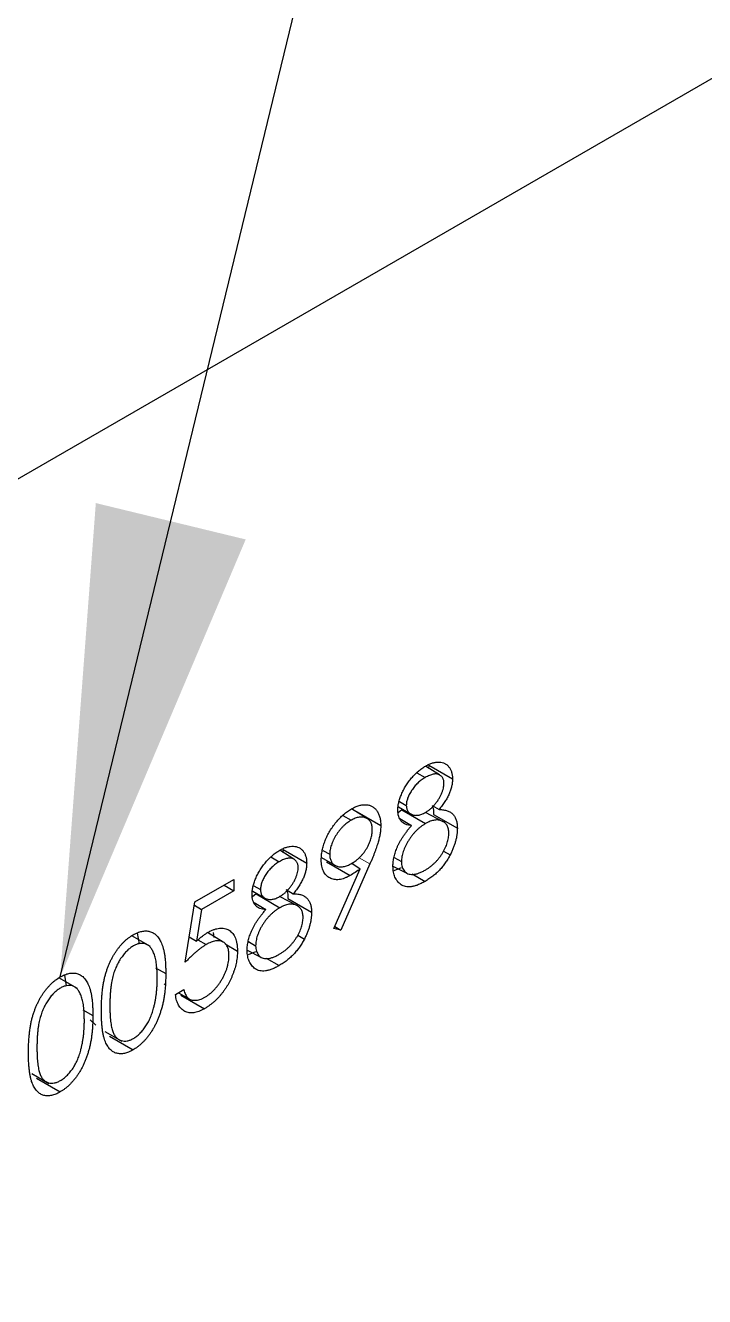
# Model space of a CAD drawing. Header units: millimetres. Extents: x -5 to 1672, y 0 to 1180.
# Drawn here: x 96.45 to 106.59, y 980.6 to 999.57 of the extents above; entities that cross this region are included whole.
import ezdxf

# ---------------------------------------------------------------- set-up
doc = ezdxf.new("R2010")
doc.units = ezdxf.units.MM
doc.header["$LTSCALE"] = 2
doc.dimstyles.new('SLDDIMSTYLE11', dxfattribs={"dimtxt": 0.18, "dimasz": 7, "dimexe": 0, "dimexo": 0.0625, "dimgap": 0, "dimtad": 0, "dimtih": 1, "dimtoh": 1, "dimdec": 0, "dimrnd": 1e-09, "dimzin": 0, "dimdsep": 46, "dimtxsty": 'Standard', "dimsah": 1, "dimcen": 0.09, "dimadec": 0, "dimazin": 0, "dimtfac": 7, "dimtdec": 0, "dimtofl": 0, "dimtmove": 0, "dimatfit": 3, "dimfxl": 1, "dimfrac": 2, "dimtolj": 1, "dimtzin": 0, "dimarcsym": 0})

msp = doc.modelspace()

# ---------------------------------------------------------------- linework, layer by layer
at = {"color": 7, "linetype": 'Continuous', "lineweight": 25}
for p, q in [((190.9436185, 1047.4144544), (67.1999672, 975.978765)), ((102.2888539, 988.4161334), (102.4147861, 988.3434343)), ((102.6308769, 988.3818345), (102.4218685, 988.5150184)), ((102.4697456, 988.5272153), (102.4632621, 988.4785964)), ((102.4697456, 988.5272153), (102.8232989, 988.3231133)), ((101.5496277, 987.7316197), (101.3153144, 987.8762183)), ((102.0694483, 987.8613599), (102.0126537, 987.8173756)), ((102.0178817, 987.9055608), (102.1988797, 987.8010728)), ((102.0349194, 987.9850505), (102.1343231, 987.927666)), ((102.0694483, 987.8613599), (102.4230017, 987.6572579)), ((102.517851, 987.9260063), (102.6224421, 987.8656272)), ((101.1847447, 987.7765761), (101.3087986, 987.7049613)), ((101.4000199, 987.8314894), (101.7535733, 987.6273874)), ((102.0370251, 987.7319223), (102.2139293, 987.6297977)), ((102.6848027, 987.6848696), (102.4198855, 987.8229544)), ((102.5422693, 987.793434), (102.8958227, 987.589332)), ((100.1131407, 987.1601209), (100.239073, 987.0874218)), ((100.4551637, 987.125822), (100.2461554, 987.2590059)), ((100.2940324, 987.2712028), (100.2875489, 987.2225839)), ((100.2940324, 987.2712028), (100.6475858, 987.0671008)), ((100.870628, 987.1479057), (101.0692698, 987.0332322)), ((100.889401, 987.2568689), (100.9920737, 987.1975972)), ((100.9447633, 987.0864714), (100.9447633, 987.0864714)), ((100.9447633, 987.0864714), (101.2983167, 986.8823693)), ((101.953577, 987.1520162), (102.0617993, 987.0895407)), ((102.6891261, 987.2467542), (102.7887368, 987.1892501)), ((101.0538322, 986.0898962), (101.447047, 986.9806609)), ((101.5906781, 987.0537631), (101.1552522, 986.0669869)), ((101.3218302, 987.063439), (101.447047, 986.9806609)), ((101.9348827, 987.0211804), (102.1409078, 986.9174914)), ((102.0598163, 986.9973847), (101.9474155, 986.952895)), ((102.2208526, 986.9044204), (102.4133697, 986.7932827)), ((98.979539, 986.48593), (99.5597292, 986.8208666)), ((99.4146581, 986.7371189), (99.5597292, 986.6533711)), ((99.5597292, 986.8208666), (99.5597292, 986.6533711)), ((99.8592063, 986.729038), (99.9586099, 986.6716535)), ((99.5597292, 986.6533711), (99.0786926, 986.3756746)), ((99.8937352, 986.6053474), (99.8369405, 986.5613632)), ((99.8421685, 986.6495483), (100.0231666, 986.5450604)), ((99.8937352, 986.6053474), (100.2472885, 986.4012454)), ((100.5090895, 986.4288571), (100.2441723, 986.566942)), ((100.3421378, 986.6699938), (100.4467289, 986.6096147)), ((100.3665562, 986.5374216), (100.7201095, 986.3333195)), ((98.8344915, 985.585655), (98.979539, 986.48593)), ((98.9717243, 986.4374261), (99.0786926, 986.3756746)), ((99.0786926, 986.3756746), (99.002486, 985.9021469)), ((99.8613119, 986.4759099), (100.0382161, 986.3737853)), ((98.315679, 985.8216609), (98.0385932, 985.9816191)), ((98.1187415, 986.020569), (98.147353, 985.8622625)), ((98.8954393, 985.9639437), (99.002486, 985.9021469)), ((99.4026767, 985.8879366), (99.169064, 986.0300429)), ((99.2510794, 986.0303577), (99.2605686, 985.9568523)), ((100.5134129, 985.9907417), (100.6130237, 985.9332377)), ((101.1552522, 986.0669869), (101.0538322, 986.0898962)), ((101.0663696, 986.1182977), (101.1552522, 986.0669869)), ((99.0236254, 985.9200133), (99.146117, 985.8493004)), ((99.4296664, 985.8592342), (99.614122, 985.7527502)), ((99.7591696, 985.7651679), (99.9651946, 985.6614789)), ((99.7778638, 985.8960037), (99.8860862, 985.8335282)), ((99.8841031, 985.7413722), (99.7717024, 985.6968826)), ((100.0451394, 985.648408), (100.2376565, 985.5372702)), ((97.0308849, 985.3925627), (97.0594965, 985.2342563)), ((98.3925357, 985.5051997), (98.5443964, 985.4175324)), ((97.2278224, 985.1936547), (96.9507366, 985.3536129)), ((98.5216071, 985.2650693), (98.546164, 985.251058)), ((98.6894439, 985.1041189), (98.8163605, 985.1773863)), ((98.7352852, 985.1305825), (98.8948397, 985.0384736)), ((98.7673503, 985.0966846), (99.1209037, 984.8925826)), ((97.3046791, 984.8771935), (97.4565398, 984.7895261)), ((97.4142302, 984.7280052), (97.499024, 984.6470542)), ((97.6337883, 984.55328), (97.888882, 984.4060175)), ((97.702724, 984.4820889), (98.0562774, 984.2779869)), ((96.5459317, 983.9252738), (96.8010254, 983.7780113)), ((96.6148674, 983.8540827), (96.9684208, 983.6499806))]:
    msp.add_line(p, q, dxfattribs=at)
at = {"color": 8, "linetype": 'Continuous', "lineweight": 18}
msp.add_line((101.4293745, 987.1468817), (101.5906781, 987.0537631), dxfattribs=at)
at = {"color": 7, "linetype": 'Continuous', "lineweight": 25}
for points, knots in [([(102.0074065, 987.8566885), (102.0080673, 987.8744729), (102.0093957, 987.9102225), (102.0201369, 987.9684981), (102.0376409, 988.0297494), (102.0614486, 988.0934636), (102.0911015, 988.1576847), (102.1266777, 988.2204683), (102.1673275, 988.2809413), (102.2128482, 988.3382839), (102.261835, 988.3918452), (102.3135208, 988.4391234), (102.3670049, 988.4814009), (102.4034099, 988.5037079), (102.4218685, 988.5150184)], [0, 0, 0, 0, 0.0740584263, 0.1488703523, 0.2266676684, 0.3077347595, 0.3911572038, 0.4739293555, 0.5579277515, 0.6449892901, 0.7333640555, 0.8210920422, 0.909287215, 1, 1, 1, 1]), ([(102.4218685, 988.5150184), (102.4398508, 988.5247245), (102.4753098, 988.5438638), (102.5274315, 988.5628541), (102.5773026, 988.5731066), (102.6247513, 988.57535), (102.6689281, 988.5698769), (102.7079613, 988.5548956), (102.7424409, 988.5327407), (102.7709613, 988.5021166), (102.7944626, 988.4659054), (102.8108275, 988.4232701), (102.8213136, 988.3760623), (102.8226363, 988.340787), (102.8232989, 988.3231133)], [0, 0, 0, 0, 0.0894097111, 0.1763057645, 0.2626259022, 0.3494457265, 0.4354982637, 0.5189281301, 0.6013546566, 0.6842564217, 0.7658067398, 0.8448768657, 0.9222797948, 1, 1, 1, 1]), ([(102.4147861, 988.3434343), (102.4048661, 988.3374036), (102.3854582, 988.325605), (102.3570007, 988.3060699), (102.3299398, 988.2844041), (102.3039927, 988.2613817), (102.2795152, 988.236385), (102.2561748, 988.2101285), (102.2343687, 988.1819997), (102.2138338, 988.1527126), (102.1953477, 988.1228671), (102.178941, 988.0934191), (102.1653128, 988.0643797), (102.15374, 988.0358584), (102.145343, 988.0078535), (102.1390541, 987.9804588), (102.1348028, 987.9533332), (102.1344843, 987.9362882), (102.1343231, 987.927666)], [0, 0, 0, 0, 0.07524330859, 0.14720881172, 0.21644708985, 0.28402504162, 0.3506554492, 0.41503131784, 0.47962983096, 0.54465163414, 0.6080442397, 0.66782756503, 0.72511424665, 0.78099170791, 0.83552700406, 0.88943815454, 0.94407208918, 1, 1, 1, 1]), ([(102.6963823, 988.2554072), (102.6961674, 988.2630417), (102.6957408, 988.2781951), (102.6922255, 988.2989068), (102.6864168, 988.3177772), (102.6785525, 988.3351272), (102.6682046, 988.3504025), (102.6559356, 988.364262), (102.641032, 988.3758226), (102.6243053, 988.3860227), (102.6053365, 988.3934486), (102.5841621, 988.3973853), (102.5608907, 988.3976746), (102.5355218, 988.3941758), (102.5081487, 988.3867455), (102.4788976, 988.3761285), (102.4475245, 988.3615508), (102.4259356, 988.3496041), (102.4147861, 988.3434343)], [0, 0, 0, 0, 0.0509024377, 0.1010340428, 0.151083817, 0.2030619876, 0.2562484344, 0.3108467145, 0.3687691, 0.4300150404, 0.4925196473, 0.5560487215, 0.6219956829, 0.6901923691, 0.761384855, 0.83635622, 0.9154870053, 1, 1, 1, 1]), ([(102.4198855, 987.8229544), (102.4319063, 987.8303012), (102.4558293, 987.8449222), (102.4910955, 987.872817), (102.5253852, 987.9044662), (102.5583319, 987.9397048), (102.5890828, 987.9778134), (102.6164943, 988.0180094), (102.6403326, 988.059595), (102.6603501, 988.1019941), (102.67587, 988.1437792), (102.6879521, 988.1836958), (102.6950075, 988.221178), (102.6959278, 988.2440904), (102.6963823, 988.2554072)], [0, 0, 0, 0, 0.0896899362, 0.1784940105, 0.2668377533, 0.3565581761, 0.4453342497, 0.530805835, 0.6140762174, 0.6977070858, 0.7791419498, 0.8553535906, 0.9285568201, 1, 1, 1, 1]), ([(102.8232989, 988.3231133), (102.8227193, 988.3050589), (102.8215809, 988.2696012), (102.8120047, 988.2133418), (102.7958773, 988.156522), (102.7738583, 988.0989836), (102.7451597, 988.0410845), (102.7101644, 987.9825205), (102.6691517, 987.9231373), (102.6383376, 987.8851982), (102.6224421, 987.8656272)], [0, 0, 0, 0, 0.1219040409, 0.2394126076, 0.3554101043, 0.4720907288, 0.5928589822, 0.7187034677, 0.854892383, 1, 1, 1, 1]), ([(100.8651571, 987.1161513), (100.8658579, 987.1394044), (100.8672335, 987.1850455), (100.8783041, 987.2569621), (100.8965113, 987.3294304), (100.9218978, 987.4023122), (100.953873, 987.4744289), (100.9923027, 987.5449571), (101.036953, 987.6130743), (101.0868069, 987.6782506), (101.1406897, 987.7386283), (101.1971243, 987.7927823), (101.2556785, 987.8392757), (101.2953442, 987.8638474), (101.3153144, 987.8762183)], [0, 0, 0, 0, 0.085249051, 0.1673265936, 0.2481753246, 0.3288290783, 0.409908097, 0.4905844511, 0.5729934872, 0.6582648925, 0.7442215773, 0.829060407, 0.9139382978, 1, 1, 1, 1]), ([(101.3153144, 987.8762183), (101.3349067, 987.8866747), (101.3736192, 987.9073357), (101.4305469, 987.9278421), (101.4850714, 987.9384911), (101.5368902, 987.9396238), (101.5848681, 987.9312433), (101.6280121, 987.9131603), (101.6653374, 987.8847796), (101.696783, 987.8472733), (101.7220247, 987.802043), (101.7402367, 987.7501337), (101.7514476, 987.6920108), (101.7528603, 987.6490624), (101.7535733, 987.6273874)], [0, 0, 0, 0, 0.08553210768, 0.16900338289, 0.25194324889, 0.3356820104, 0.41940858582, 0.50126489848, 0.5837029416, 0.66800035904, 0.75191865986, 0.83459771126, 0.91652566878, 1, 1, 1, 1]), ([(102.2139293, 987.6297977), (102.1975279, 987.6306574), (102.1657702, 987.6323219), (102.1237198, 987.6447896), (102.0876005, 987.6637332), (102.0584052, 987.6905663), (102.0354254, 987.723515), (102.0196595, 987.7628668), (102.0089937, 987.8065027), (102.0079371, 987.8399104), (102.0074065, 987.8566885)], [0, 0, 0, 0, 0.1458600604, 0.2824259031, 0.4108504004, 0.5350294213, 0.6547010781, 0.7701334326, 0.8845558442, 1, 1, 1, 1]), ([(102.1343231, 987.927666), (102.1346008, 987.9192967), (102.1351497, 987.9027579), (102.1393944, 987.8803174), (102.1457207, 987.8595098), (102.1556811, 987.841813), (102.1676277, 987.8254623), (102.1823725, 987.8115075), (102.1999447, 987.7998872), (102.2197548, 987.7904463), (102.2413363, 987.7833553), (102.2641997, 987.7795825), (102.2880581, 987.7791553), (102.3126662, 987.7815427), (102.338275, 987.7871391), (102.3647274, 987.7958921), (102.392028, 987.8076014), (102.4105262, 987.8177963), (102.4198855, 987.8229544)], [0, 0, 0, 0, 0.0545639495, 0.1078262028, 0.1619237085, 0.2175097011, 0.2744983328, 0.3348147646, 0.3975549471, 0.4647545774, 0.5329012098, 0.6000972138, 0.6653541615, 0.7310836277, 0.796883494, 0.8632915901, 0.9308312175, 1, 1, 1, 1]), ([(102.517851, 987.9260063), (102.5212019, 987.9202778), (102.5408449, 987.8866976), (102.5416235, 987.8357174), (102.5422693, 987.793434)], [0, 0, 0, 0, 0.1705922582, 1, 1, 1, 1]), ([(102.6224421, 987.8656272), (102.6340179, 987.8653397), (102.6565945, 987.8647792), (102.6887485, 987.861453), (102.7181338, 987.8553479), (102.7455658, 987.8480241), (102.7705623, 987.8383166), (102.792844, 987.825968), (102.8129613, 987.8119253), (102.8305084, 987.7955198), (102.8459422, 987.7770859), (102.8592811, 987.7565623), (102.8706826, 987.7341018), (102.8797186, 987.7091403), (102.8871621, 987.6825674), (102.8922838, 987.6535633), (102.8950383, 987.6223124), (102.895559, 987.6004179), (102.8958227, 987.589332)], [0, 0, 0, 0, 0.0795248296, 0.1550999763, 0.2272198201, 0.2959105042, 0.3620558809, 0.4255201169, 0.4858127192, 0.544494706, 0.6014596357, 0.6578405938, 0.7139744722, 0.7694679516, 0.8261299672, 0.8828853593, 0.9407008817, 1, 1, 1, 1]), ([(101.3087986, 987.7049613), (101.2980247, 987.6983791), (101.2768863, 987.685465), (101.2457476, 987.6633125), (101.2159032, 987.6384579), (101.1871577, 987.6113967), (101.159565, 987.5819778), (101.1331508, 987.5503886), (101.1080687, 987.5164172), (101.0845609, 987.4807323), (101.062702, 987.4442762), (101.0440645, 987.4074934), (101.0280662, 987.3713597), (101.0147827, 987.3355937), (101.0046801, 987.3002792), (100.9971557, 987.2652821), (100.9928774, 987.2308277), (100.9923443, 987.2087836), (100.9920737, 987.1975972)], [0, 0, 0, 0, 0.0687118407, 0.1348120656, 0.1995375926, 0.2633349351, 0.3267474806, 0.3903284831, 0.4541258256, 0.5192033217, 0.5835101453, 0.6454971828, 0.7052898423, 0.7634875796, 0.8218564001, 0.8800042732, 0.9391077099, 1, 1, 1, 1]), ([(101.6266567, 987.5639342), (101.6263861, 987.5748081), (101.6258529, 987.5962366), (101.621575, 987.6257519), (101.6140492, 987.6520595), (101.6039516, 987.6757174), (101.5906498, 987.6961183), (101.574688, 987.7139288), (101.5557244, 987.7287804), (101.5339041, 987.74015), (101.5103737, 987.7486585), (101.4852975, 987.7536794), (101.4588821, 987.7547708), (101.4312885, 987.7523255), (101.4024594, 987.7462054), (101.3724119, 987.7364262), (101.3409939, 987.7224752), (101.3196671, 987.7108736), (101.3087986, 987.7049613)], [0, 0, 0, 0, 0.060760097, 0.1197352242, 0.1777568621, 0.2359989679, 0.2940703618, 0.3537332155, 0.4159726196, 0.4801398374, 0.5450760547, 0.6087348974, 0.6721778699, 0.735452751, 0.7991115938, 0.864283666, 0.9308370508, 1, 1, 1, 1]), ([(102.4230017, 987.6572579), (102.410425, 987.6497392), (102.3857526, 987.6349893), (102.3496065, 987.6084817), (102.3149166, 987.5806031), (102.2817998, 987.5495727), (102.25027, 987.5158816), (102.2201567, 987.4798643), (102.1916902, 987.4414051), (102.1652635, 987.4010108), (102.1411316, 987.3599895), (102.1199595, 987.3190892), (102.1019798, 987.2789771), (102.0875009, 987.2394538), (102.0756168, 987.2006559), (102.0678128, 987.1626457), (102.0628099, 987.1253289), (102.0621381, 987.1015366), (102.0617993, 987.0895407)], [0, 0, 0, 0, 0.07126869259, 0.13981178503, 0.2064974321, 0.27153524428, 0.33608183062, 0.40052838775, 0.46498384265, 0.53005030536, 0.59442340895, 0.65558270998, 0.71484910564, 0.77211506387, 0.8289992113, 0.88512216278, 0.94207935326, 1, 1, 1, 1]), ([(102.7689061, 987.5131204), (102.7685401, 987.5240501), (102.7678184, 987.5456016), (102.7632377, 987.5755099), (102.7551904, 987.6023142), (102.7441485, 987.6266651), (102.7294484, 987.647557), (102.7121364, 987.6663595), (102.6912488, 987.6817168), (102.6676466, 987.6943389), (102.6419245, 987.7037601), (102.6145828, 987.7094462), (102.5858321, 987.7109303), (102.5557331, 987.70826), (102.5243527, 987.7017102), (102.4917139, 987.6909478), (102.4577786, 987.676443), (102.434725, 987.6637252), (102.4230017, 987.6572579)], [0, 0, 0, 0, 0.0573394259, 0.1130633316, 0.1691814487, 0.2257745597, 0.2838263039, 0.3434542791, 0.4059069615, 0.4713922598, 0.5380028337, 0.6030635562, 0.6676018308, 0.7322254428, 0.7970048098, 0.86304799, 0.9303569871, 1, 1, 1, 1]), ([(101.3218302, 987.063439), (101.3330769, 987.0702863), (101.3549702, 987.0836158), (101.3870435, 987.1063349), (101.4173175, 987.1312651), (101.445873, 987.158444), (101.4729963, 987.1870065), (101.4982567, 987.2180187), (101.5216753, 987.2511427), (101.5434089, 987.2857172), (101.5627085, 987.3213318), (101.5798985, 987.3568701), (101.5945096, 987.3921735), (101.6060509, 987.4272953), (101.6155401, 987.4621302), (101.6220931, 987.4966405), (101.6257234, 987.5306738), (101.6263422, 987.5527271), (101.6266567, 987.5639342)], [0, 0, 0, 0, 0.0727129966, 0.141547485, 0.208362523, 0.272461584, 0.3353899615, 0.3977112987, 0.4593833749, 0.5220981739, 0.5843147667, 0.6443919352, 0.7033450133, 0.761508875, 0.8200304749, 0.8785170368, 0.9382645015, 1, 1, 1, 1]), ([(101.7535733, 987.6273874), (101.7530972, 987.6099681), (101.7521314, 987.5746373), (101.7453689, 987.5179007), (101.7338854, 987.4574025), (101.7208538, 987.4042831), (101.7082745, 987.3593631), (101.696435, 987.3227822), (101.6832981, 987.2838893), (101.6679766, 987.2425007), (101.6515062, 987.1987992), (101.6328954, 987.1525557), (101.6125689, 987.1039675), (101.5980915, 987.070765), (101.5906781, 987.0537631)], [0, 0, 0, 0, 0.09831997398, 0.19941747365, 0.3056025976, 0.41616235636, 0.47458238131, 0.53700648123, 0.60385736065, 0.67408960769, 0.74941698676, 0.82825348089, 0.91205415956, 1, 1, 1, 1]), ([(101.9348827, 987.0211804), (101.9351162, 987.0327744), (101.9355777, 987.0556882), (101.9387718, 987.0909913), (101.9439067, 987.1265222), (101.9508806, 987.1623422), (101.960332, 987.1985887), (101.9717436, 987.2351087), (101.9850501, 987.2718985), (102.0004372, 987.3092243), (102.0183379, 987.3469378), (102.0386071, 987.3854196), (102.0616498, 987.4244881), (102.0872098, 987.4643101), (102.1149949, 987.5051618), (102.1457267, 987.5461187), (102.1785907, 987.5883541), (102.2019477, 987.6157462), (102.2139293, 987.6297977)], [0, 0, 0, 0, 0.058853586, 0.116315459, 0.1726748434, 0.2287803869, 0.2845803591, 0.3402565064, 0.396629805, 0.4535072629, 0.5123181898, 0.5726484441, 0.6360219358, 0.7023629464, 0.7714830561, 0.8441844775, 0.920069794, 1, 1, 1, 1]), ([(102.4147861, 986.961596), (102.4280193, 986.9695287), (102.4538017, 986.9849842), (102.4914141, 987.0117433), (102.5269087, 987.0402358), (102.5602165, 987.0711025), (102.5917106, 987.1034915), (102.6208569, 987.1385947), (102.6484052, 987.1752859), (102.672998, 987.2141464), (102.6953964, 987.2534297), (102.714926, 987.2926016), (102.7318794, 987.3310729), (102.7451855, 987.3688732), (102.7558229, 987.4059899), (102.7634692, 987.4425222), (102.7681871, 987.4786051), (102.7686642, 987.50151), (102.7689061, 987.5131204)], [0, 0, 0, 0, 0.07655893299, 0.14916135198, 0.21882684613, 0.28556713909, 0.35031310572, 0.41412515386, 0.47717916132, 0.54036801851, 0.60220238999, 0.66203365373, 0.71993440705, 0.77590743268, 0.83111486438, 0.88666744701, 0.94255236183, 1, 1, 1, 1]), ([(102.8958227, 987.589332), (102.895511, 987.5734289), (102.894894, 987.5419506), (102.88952, 987.4929138), (102.881474, 987.443657), (102.8697241, 987.3935942), (102.8544856, 987.3430886), (102.8357061, 987.2920742), (102.814448, 987.2405059), (102.7973755, 987.2064715), (102.7887368, 987.1892501)], [0, 0, 0, 0, 0.1281581855, 0.2536731362, 0.377325306, 0.4993845548, 0.622918368, 0.7458393931, 0.871395285, 1, 1, 1, 1]), ([(100.2461554, 987.2590059), (100.2641376, 987.268712), (100.2995966, 987.2878513), (100.3517183, 987.3068417), (100.4015895, 987.3170941), (100.4490381, 987.3193375), (100.4932149, 987.3138644), (100.5322481, 987.2988831), (100.5667277, 987.2767282), (100.5952481, 987.2461041), (100.6187494, 987.2098929), (100.6351143, 987.1672576), (100.6456005, 987.1200498), (100.6469231, 987.0847745), (100.6475858, 987.0671008)], [0, 0, 0, 0, 0.0894097111, 0.1763057645, 0.2626259022, 0.3494457265, 0.4354982637, 0.5189281301, 0.6013546566, 0.6842564217, 0.7658067398, 0.8448768657, 0.9222797948, 1, 1, 1, 1]), ([(99.8316933, 986.6006761), (99.8323541, 986.6184604), (99.8336825, 986.65421), (99.8444238, 986.7124856), (99.8619277, 986.7737369), (99.8857354, 986.8374511), (99.9153883, 986.9016722), (99.9509645, 986.9644558), (99.9916144, 987.0249288), (100.037135, 987.0822714), (100.0861219, 987.1358328), (100.1378076, 987.1831109), (100.1912917, 987.2253884), (100.2276967, 987.2476954), (100.2461554, 987.2590059)], [0, 0, 0, 0, 0.0740584263, 0.1488703523, 0.2266676684, 0.3077347595, 0.3911572038, 0.4739293555, 0.5579277515, 0.6449892901, 0.7333640555, 0.8210920422, 0.909287215, 1, 1, 1, 1]), ([(100.239073, 987.0874218), (100.2291529, 987.0813911), (100.209745, 987.0695925), (100.1812876, 987.0500575), (100.1542266, 987.0283916), (100.1282795, 987.0053692), (100.103802, 986.9803725), (100.0804616, 986.954116), (100.0586555, 986.9259873), (100.0381206, 986.8967002), (100.0196345, 986.8668546), (100.0032278, 986.8374066), (99.9895996, 986.8083673), (99.9780268, 986.7798459), (99.9696298, 986.7518411), (99.9633409, 986.7244463), (99.9590896, 986.6973207), (99.9587711, 986.6802757), (99.9586099, 986.6716535)], [0, 0, 0, 0, 0.0752433086, 0.1472088117, 0.2164470899, 0.2840250416, 0.3506554492, 0.4150313178, 0.479629831, 0.5446516341, 0.6080442397, 0.667827565, 0.7251142466, 0.7809917079, 0.8355270041, 0.8894381545, 0.9440720892, 1, 1, 1, 1]), ([(100.5206692, 986.9993948), (100.5204543, 987.0070292), (100.5200277, 987.0221826), (100.5165123, 987.0428943), (100.5107036, 987.0617647), (100.5028393, 987.0791147), (100.4924914, 987.0943901), (100.4802224, 987.1082495), (100.4653188, 987.1198101), (100.4485922, 987.1300102), (100.4296233, 987.1374361), (100.408449, 987.1413728), (100.3851776, 987.1416622), (100.3598086, 987.1381633), (100.3324355, 987.130733), (100.3031844, 987.120116), (100.2718113, 987.1055383), (100.2502224, 987.0935916), (100.239073, 987.0874218)], [0, 0, 0, 0, 0.0509024377, 0.1010340428, 0.151083817, 0.2030619876, 0.2562484344, 0.3108467145, 0.3687691, 0.4300150404, 0.4925196473, 0.5560487215, 0.6219956829, 0.6901923691, 0.761384855, 0.83635622, 0.9154870053, 1, 1, 1, 1]), ([(101.2983167, 986.8823693), (101.2834706, 986.874238), (101.2543292, 986.8582769), (101.2114859, 986.8403758), (101.1703179, 986.8271318), (101.1309344, 986.8200965), (101.0931872, 986.8178177), (101.0571588, 986.8212151), (101.0228977, 986.8299019), (100.9907718, 986.8439397), (100.9615535, 986.8628499), (100.9355225, 986.8856893), (100.9138887, 986.9135963), (100.8959174, 986.9453226), (100.8822882, 986.9818658), (100.8723635, 987.0223523), (100.8662531, 987.0671695), (100.8655262, 987.0996565), (100.8651571, 987.1161513)], [0, 0, 0, 0, 0.0662949128, 0.1301311165, 0.1928622252, 0.2543600042, 0.3159098461, 0.3773381393, 0.4402052629, 0.5041751318, 0.5680336324, 0.6302277218, 0.6908614774, 0.7514218176, 0.8114657367, 0.8727504668, 0.9353907348, 1, 1, 1, 1]), ([(100.9920737, 987.1975972), (100.9923185, 987.1867044), (100.9928014, 987.1652219), (100.9974593, 987.1359368), (101.0052489, 987.1097838), (101.0156815, 987.086183), (101.0294202, 987.065805), (101.0462792, 987.0486768), (101.06604, 987.0343679), (101.0884385, 987.0231254), (101.1129522, 987.0150892), (101.139134, 987.0108258), (101.1665333, 987.0102784), (101.1952466, 987.0137236), (101.2250609, 987.0203846), (101.2562444, 987.0308399), (101.2886938, 987.0453955), (101.3106788, 987.0573668), (101.3218302, 987.063439)], [0, 0, 0, 0, 0.0595395855, 0.11742296, 0.174440441, 0.2317338906, 0.2897219773, 0.3492003964, 0.4105155317, 0.475080279, 0.5400944755, 0.6044440959, 0.6686966743, 0.7321102011, 0.7967393467, 0.8629057297, 0.9304616391, 1, 1, 1, 1]), ([(102.0617993, 987.0895407), (102.0623502, 987.0751932), (102.063443, 987.0467281), (102.0721128, 987.0087303), (102.0860269, 986.9751326), (102.105432, 986.9464169), (102.1294605, 986.9229839), (102.1590081, 986.907525), (102.1922384, 986.8978162), (102.2302758, 986.8964074), (102.2718248, 986.9017317), (102.3168743, 986.9148808), (102.3647777, 986.9340234), (102.397854, 986.9522603), (102.4147861, 986.961596)], [0, 0, 0, 0, 0.0748982079, 0.1485962943, 0.2244712348, 0.3023227424, 0.381918618, 0.4611486955, 0.5424171227, 0.6267160831, 0.7145968312, 0.8049029204, 0.9001272541, 1, 1, 1, 1]), ([(102.7887368, 987.1892501), (102.7774892, 987.1684821), (102.7551329, 987.1272027), (102.7168348, 987.0682557), (102.6748036, 987.0130333), (102.629202, 986.9614784), (102.5801518, 986.9135252), (102.5276634, 986.8691134), (102.4716347, 986.8286861), (102.4331254, 986.8052868), (102.4133697, 986.7932827)], [0, 0, 0, 0, 0.1192834504, 0.2370928821, 0.3547960442, 0.4745763009, 0.5974600658, 0.7249261546, 0.8588831992, 1, 1, 1, 1]), ([(100.2441723, 986.566942), (100.2561931, 986.5742887), (100.2801161, 986.5889097), (100.3153823, 986.6168045), (100.349672, 986.6484538), (100.3826187, 986.6836923), (100.4133696, 986.721801), (100.4407811, 986.7619969), (100.4646195, 986.8035825), (100.4846369, 986.8459816), (100.5001568, 986.8877667), (100.512239, 986.9276833), (100.5192944, 986.9651656), (100.5202146, 986.988078), (100.5206692, 986.9993948)], [0, 0, 0, 0, 0.0896899362, 0.1784940105, 0.2668377533, 0.3565581761, 0.4453342497, 0.530805835, 0.6140762174, 0.6977070858, 0.7791419498, 0.8553535906, 0.9285568201, 1, 1, 1, 1]), ([(100.6475858, 987.0671008), (100.6470061, 987.0490464), (100.6458677, 987.0135888), (100.6362915, 986.9573293), (100.6201641, 986.9005095), (100.5981451, 986.8429711), (100.5694465, 986.7850721), (100.5344513, 986.726508), (100.4934385, 986.6671248), (100.4626244, 986.6291857), (100.4467289, 986.6096147)], [0, 0, 0, 0, 0.1219040409, 0.2394126076, 0.3554101043, 0.4720907288, 0.5928589822, 0.7187034677, 0.854892383, 1, 1, 1, 1]), ([(101.447047, 986.9806609), (101.4219586, 986.9626347), (101.3725581, 986.9271403), (101.3228031, 986.8971358), (101.2983167, 986.8823693)], [0, 0, 0, 0, 0.50785763608, 1, 1, 1, 1]), ([(102.4133697, 986.7932827), (102.3943734, 986.7828541), (102.3574085, 986.7625612), (102.3036046, 986.7385905), (102.2534513, 986.722062), (102.2066571, 986.7120531), (102.1635039, 986.7092627), (102.1241147, 986.7140568), (102.0879214, 986.7249993), (102.0560222, 986.7436385), (102.0277022, 986.7669772), (102.0028249, 986.7935603), (101.9821475, 986.8238286), (101.9646407, 986.8565585), (101.9512388, 986.8928898), (101.9419566, 986.9326044), (101.9360617, 986.9752006), (101.9352773, 987.0057911), (101.9348827, 987.0211804)], [0, 0, 0, 0, 0.0785564334, 0.1528628401, 0.2235596934, 0.290374944, 0.3554030728, 0.418291157, 0.4803885638, 0.5430726152, 0.6049239445, 0.6643983091, 0.7219425547, 0.7783748911, 0.8338299407, 0.8888612363, 0.9440889396, 1, 1, 1, 1]), ([(100.0382161, 986.3737853), (100.0218147, 986.3746449), (99.990057, 986.3763094), (99.9480066, 986.3887771), (99.9118874, 986.4077207), (99.882692, 986.4345538), (99.8597122, 986.4675026), (99.8439463, 986.5068543), (99.8332805, 986.5504902), (99.832224, 986.583898), (99.8316933, 986.6006761)], [0, 0, 0, 0, 0.1458600604, 0.2824259031, 0.4108504004, 0.5350294213, 0.6547010781, 0.7701334326, 0.8845558442, 1, 1, 1, 1]), ([(99.9586099, 986.6716535), (99.9588877, 986.6632842), (99.9594365, 986.6467454), (99.9636812, 986.6243049), (99.9700076, 986.6034973), (99.9799679, 986.5858005), (99.9919145, 986.5694498), (100.0066593, 986.555495), (100.0242315, 986.5438748), (100.0440416, 986.5344338), (100.0656231, 986.5273428), (100.0884866, 986.52357), (100.1123449, 986.5231428), (100.1369531, 986.5255302), (100.1625618, 986.5311266), (100.1890143, 986.5398796), (100.2163148, 986.5515889), (100.234813, 986.5617838), (100.2441723, 986.566942)], [0, 0, 0, 0, 0.0545639495, 0.1078262028, 0.1619237085, 0.2175097011, 0.2744983328, 0.3348147646, 0.3975549471, 0.4647545774, 0.5329012098, 0.6000972138, 0.6653541615, 0.7310836277, 0.796883494, 0.8632915901, 0.9308312175, 1, 1, 1, 1]), ([(100.3421378, 986.6699938), (100.3454888, 986.6642653), (100.3651317, 986.6306851), (100.3659103, 986.5797049), (100.3665562, 986.5374216)], [0, 0, 0, 0, 0.1705922582, 1, 1, 1, 1]), ([(100.4467289, 986.6096147), (100.4583047, 986.6093273), (100.4808813, 986.6087667), (100.5130353, 986.6054405), (100.5424207, 986.5993354), (100.5698526, 986.5920117), (100.5948492, 986.5823042), (100.6171309, 986.5699555), (100.6372481, 986.5559128), (100.6547952, 986.5395073), (100.670229, 986.5210734), (100.6835679, 986.5005498), (100.6949694, 986.4780894), (100.7040054, 986.4531279), (100.7114489, 986.4265549), (100.7165707, 986.3975508), (100.7193251, 986.3662999), (100.7198459, 986.3444054), (100.7201095, 986.3333195)], [0, 0, 0, 0, 0.0795248296, 0.1550999763, 0.2272198201, 0.2959105042, 0.3620558809, 0.4255201169, 0.4858127192, 0.544494706, 0.6014596357, 0.6578405938, 0.7139744722, 0.7694679516, 0.8261299672, 0.8828853593, 0.9407008817, 1, 1, 1, 1]), ([(99.7591696, 985.7651679), (99.7594031, 985.7767619), (99.7598645, 985.7996757), (99.7630586, 985.8349788), (99.7681936, 985.8705097), (99.7751674, 985.9063297), (99.7846188, 985.9425762), (99.7960304, 985.9790962), (99.8093369, 986.015886), (99.824724, 986.0532119), (99.8426247, 986.0909253), (99.8628939, 986.1294071), (99.8859367, 986.1684756), (99.9114966, 986.2082977), (99.9392817, 986.2491493), (99.9700136, 986.2901062), (100.0028776, 986.3323416), (100.0262345, 986.3597337), (100.0382161, 986.3737853)], [0, 0, 0, 0, 0.058853586, 0.116315459, 0.1726748434, 0.2287803869, 0.2845803591, 0.3402565064, 0.396629805, 0.4535072629, 0.5123181898, 0.5726484441, 0.6360219358, 0.7023629464, 0.7714830561, 0.8441844775, 0.920069794, 1, 1, 1, 1]), ([(100.2472885, 986.4012454), (100.2347118, 986.3937267), (100.2100394, 986.3789768), (100.1738933, 986.3524692), (100.1392034, 986.3245907), (100.1060866, 986.2935602), (100.0745569, 986.2598691), (100.0444435, 986.2238518), (100.015977, 986.1853926), (99.9895503, 986.1449983), (99.9654184, 986.103977), (99.9442463, 986.0630767), (99.9262666, 986.0229646), (99.9117878, 985.9834413), (99.8999036, 985.9446434), (99.8920997, 985.9066332), (99.8870967, 985.8693164), (99.8864249, 985.8455241), (99.8860862, 985.8335282)], [0, 0, 0, 0, 0.0712686926, 0.139811785, 0.2064974321, 0.2715352443, 0.3360818306, 0.4005283877, 0.4649838427, 0.5300503054, 0.594423409, 0.65558271, 0.7148491056, 0.7721150639, 0.8289992113, 0.8851221628, 0.9420793533, 1, 1, 1, 1]), ([(100.5931929, 986.2571079), (100.5928269, 986.2680376), (100.5921052, 986.2895892), (100.5875245, 986.3194975), (100.5794773, 986.3463017), (100.5684353, 986.3706526), (100.5537352, 986.3915446), (100.5364233, 986.410347), (100.5155357, 986.4257043), (100.4919334, 986.4383265), (100.4662113, 986.4477477), (100.4388697, 986.4534338), (100.4101189, 986.4549178), (100.3800199, 986.4522475), (100.3486395, 986.4456977), (100.3160008, 986.4349353), (100.2820655, 986.4204305), (100.2590118, 986.4077127), (100.2472885, 986.4012454)], [0, 0, 0, 0, 0.0573394259, 0.1130633316, 0.1691814487, 0.2257745597, 0.2838263039, 0.3434542791, 0.4059069615, 0.4713922598, 0.5380028337, 0.6030635562, 0.6676018308, 0.7322254428, 0.7970048098, 0.86304799, 0.9303569871, 1, 1, 1, 1]), ([(100.7201095, 986.3333195), (100.7197978, 986.3174164), (100.7191809, 986.2859381), (100.7138069, 986.2369014), (100.7057608, 986.1876445), (100.6940109, 986.1375817), (100.6787724, 986.0870761), (100.6599929, 986.0360617), (100.6387348, 985.9844934), (100.6216623, 985.950459), (100.6130237, 985.9332377)], [0, 0, 0, 0, 0.12815818553, 0.25367313615, 0.37732530597, 0.49938455476, 0.62291836804, 0.7458393931, 0.87139528501, 1, 1, 1, 1]), ([(100.239073, 985.7055835), (100.2523061, 985.7135162), (100.2780885, 985.7289717), (100.3157009, 985.7557308), (100.3511955, 985.7842233), (100.3845034, 985.81509), (100.4159974, 985.847479), (100.4451437, 985.8825823), (100.472692, 985.9192734), (100.4972848, 985.9581339), (100.5196832, 985.9974173), (100.5392128, 986.0365892), (100.5561662, 986.0750604), (100.5694723, 986.1128607), (100.5801097, 986.1499774), (100.587756, 986.1865098), (100.5924739, 986.2225927), (100.5929511, 986.2454975), (100.5931929, 986.2571079)], [0, 0, 0, 0, 0.076558933, 0.149161352, 0.2188268461, 0.2855671391, 0.3503131057, 0.4141251539, 0.4771791613, 0.5403680185, 0.60220239, 0.6620336537, 0.719934407, 0.7759074327, 0.8311148644, 0.886667447, 0.9425523618, 1, 1, 1, 1]), ([(97.5834564, 984.8627935), (97.5835889, 984.8890448), (97.5838464, 984.9400382), (97.5867105, 985.0157798), (97.5914685, 985.0880306), (97.597989, 985.1567182), (97.6059239, 985.2216585), (97.6165166, 985.2834078), (97.6285628, 985.3415285), (97.6425241, 985.3964539), (97.6582775, 985.4487444), (97.6754235, 985.4989682), (97.6946426, 985.5474569), (97.7148363, 985.5941734), (97.7368221, 985.6390156), (97.7599744, 985.6820765), (97.7851966, 985.7231912), (97.8116315, 985.762643), (97.8395183, 985.7999482), (97.8680623, 985.8351053), (97.8974598, 985.8680336), (97.9277911, 985.8980905), (97.9587836, 985.9263455), (97.9905457, 985.9517684), (98.0231297, 985.975038), (98.0451233, 985.988161), (98.0562774, 985.9948163)], [0, 0, 0, 0, 0.0685946223, 0.1332460424, 0.1943125865, 0.2512792231, 0.3045134393, 0.3542349067, 0.4004805888, 0.4434107549, 0.4840148686, 0.5232523008, 0.5610423727, 0.5979002394, 0.6335184889, 0.6683143512, 0.7024956713, 0.7366853535, 0.7702931694, 0.803437255, 0.8359129517, 0.8684602458, 0.9008465382, 0.9334665246, 0.9662575753, 1, 1, 1, 1]), ([(98.0562774, 985.9948163), (98.0675246, 986.0010815), (98.0898918, 986.0135412), (98.1229603, 986.0282808), (98.1552649, 986.039711), (98.1866678, 986.0476113), (98.2174269, 986.0526788), (98.2473017, 986.0540203), (98.2764778, 986.0523493), (98.3044914, 986.0467668), (98.3316503, 986.0381906), (98.3572871, 986.0255721), (98.3814043, 986.0091895), (98.4043046, 985.9895417), (98.4253382, 985.9656234), (98.4453689, 985.9385602), (98.4632979, 985.9070425), (98.4805654, 985.8726), (98.49547, 985.833022), (98.5089115, 985.7890994), (98.5197723, 985.7395765), (98.5288189, 985.6851886), (98.5358273, 985.6255874), (98.5409317, 985.5609869), (98.543628, 985.4910517), (98.5441358, 985.4424653), (98.5443964, 985.4175324)], [0, 0, 0, 0, 0.0337881162, 0.0671939324, 0.0998624109, 0.1325666121, 0.1651511733, 0.1979131874, 0.2313190036, 0.2650832783, 0.2992553088, 0.3343985665, 0.3699428235, 0.4062835607, 0.4440638197, 0.4829977069, 0.5233544466, 0.5655365896, 0.6096129241, 0.6563908114, 0.7058854949, 0.7583245003, 0.8138317829, 0.872794559, 0.9347222295, 1, 1, 1, 1]), ([(99.002486, 985.9021469), (99.0174588, 985.915564), (99.0464663, 985.9415573), (99.0892806, 985.9765412), (99.129926, 986.0061949), (99.1563012, 986.0222662), (99.169064, 986.0300429)], [0, 0, 0, 0, 0.275068369, 0.5329014601, 0.7739734596, 1, 1, 1, 1]), ([(99.169064, 986.0300429), (99.1848562, 986.0387649), (99.2159077, 986.0559144), (99.2613399, 986.0746895), (99.3047089, 986.0879957), (99.3459241, 986.0954017), (99.3850617, 986.0970407), (99.4217615, 986.0920511), (99.4565746, 986.0815708), (99.4888763, 986.0650626), (99.5181805, 986.0432888), (99.5439459, 986.0165622), (99.5658309, 985.98509), (99.5834321, 985.9482179), (99.5974871, 985.9068917), (99.6068419, 985.859925), (99.6130712, 985.8087204), (99.6137671, 985.7716525), (99.614122, 985.7527502)], [0, 0, 0, 0, 0.0658076458, 0.1293942737, 0.1908940606, 0.2512810689, 0.3108149645, 0.3703709874, 0.4307682626, 0.4928812506, 0.5551039482, 0.616067051, 0.6772560332, 0.7382598052, 0.8007621344, 0.8647775816, 0.931045295, 1, 1, 1, 1]), ([(98.0605268, 985.8297739), (98.0448854, 985.8197964), (98.013574, 985.7998233), (97.9673301, 985.7597391), (97.9230028, 985.7108137), (97.8877513, 985.664823), (97.8607343, 985.6248056), (97.84171, 985.592646), (97.8238722, 985.5591838), (97.80744, 985.5243141), (97.7920496, 985.4881497), (97.7779151, 985.4505999), (97.7651802, 985.4115984), (97.7534283, 985.3709317), (97.7430953, 985.3278345), (97.7345721, 985.2819616), (97.7266981, 985.2324075), (97.721124, 985.1798614), (97.7161687, 985.1236773), (97.7129841, 985.0643184), (97.7105067, 985.0012677), (97.7104185, 984.9586637), (97.710373, 984.9367152)], [0, 0, 0, 0, 0.0603866193, 0.1208832486, 0.1827546186, 0.2478110298, 0.2812991, 0.3150876242, 0.3497023956, 0.3848565811, 0.4209661972, 0.4585111883, 0.4971747221, 0.5376020479, 0.5805030184, 0.62746754, 0.6783882096, 0.7339832206, 0.7937467046, 0.8577136722, 0.9266978644, 1, 1, 1, 1]), ([(98.4174798, 985.3449193), (98.4172575, 985.3644194), (98.4168226, 985.4025659), (98.4151603, 985.4578395), (98.4108677, 985.5087715), (98.4061001, 985.5568363), (98.3990706, 985.600721), (98.3914913, 985.6418153), (98.3813085, 985.6783704), (98.3704312, 985.7121528), (98.357982, 985.7422005), (98.3442779, 985.7688705), (98.3296421, 985.792516), (98.3137455, 985.8128591), (98.2967766, 985.8301409), (98.2782878, 985.8435599), (98.2590123, 985.8542863), (98.2320141, 985.8636459), (98.1966692, 985.8686766), (98.1526889, 985.8666944), (98.1069206, 985.8537147), (98.0759803, 985.8377484), (98.0605268, 985.8297739)], [0, 0, 0, 0, 0.065681198, 0.1284864642, 0.1881751303, 0.2451061307, 0.2994484245, 0.350822936, 0.3999416805, 0.4466717436, 0.4912545334, 0.5333763443, 0.573852755, 0.6125263117, 0.6495971364, 0.6855320416, 0.7201057861, 0.753837663, 0.818925416, 0.8804934617, 0.9403113338, 1, 1, 1, 1]), ([(99.146117, 985.8493004), (99.1351553, 985.8427014), (99.1125221, 985.8290762), (99.077804, 985.8049155), (99.0413207, 985.7772101), (99.0032118, 985.7460715), (98.9633631, 985.711108), (98.9218586, 985.6728168), (98.8786111, 985.6307162), (98.8494711, 985.6009543), (98.8344915, 985.585655)], [0, 0, 0, 0, 0.102203037, 0.2110233424, 0.3250996616, 0.4465020971, 0.5737877176, 0.7089007098, 0.8503578713, 1, 1, 1, 1]), ([(99.4872054, 985.6856985), (99.4869393, 985.6986449), (99.4864186, 985.7239857), (99.4821636, 985.7590431), (99.4747624, 985.7902658), (99.4644896, 985.8179836), (99.4514467, 985.8422868), (99.435508, 985.8631357), (99.4163743, 985.8799615), (99.3945179, 985.89305), (99.370574, 985.9029515), (99.3441308, 985.9079102), (99.3157415, 985.9085353), (99.2857482, 985.9059033), (99.2534375, 985.8977962), (99.2194492, 985.8860923), (99.1834164, 985.8698708), (99.1587805, 985.8562842), (99.146117, 985.8493004)], [0, 0, 0, 0, 0.065351382, 0.1279160318, 0.1883602056, 0.2472160773, 0.3056301292, 0.3637698398, 0.4226609139, 0.4826872941, 0.5433002212, 0.6041179553, 0.6649648913, 0.7274134941, 0.7914676251, 0.8580554427, 0.9270368146, 1, 1, 1, 1]), ([(100.2376565, 985.5372702), (100.2186602, 985.5268416), (100.1816954, 985.5065487), (100.1278915, 985.482578), (100.0777382, 985.4660495), (100.0309439, 985.4560406), (99.9877907, 985.4532502), (99.9484016, 985.4580443), (99.9122082, 985.4689868), (99.880309, 985.487626), (99.851989, 985.5109647), (99.8271118, 985.5375479), (99.8064343, 985.5678161), (99.7889275, 985.600546), (99.7755256, 985.6368773), (99.7662435, 985.6765919), (99.7603485, 985.7191881), (99.7595641, 985.7497786), (99.7591696, 985.7651679)], [0, 0, 0, 0, 0.0785564334, 0.1528628401, 0.2235596934, 0.290374944, 0.3554030728, 0.418291157, 0.4803885638, 0.5430726152, 0.6049239445, 0.6643983091, 0.7219425547, 0.7783748911, 0.8338299407, 0.8888612363, 0.9440889396, 1, 1, 1, 1]), ([(99.8860862, 985.8335282), (99.886637, 985.8191807), (99.8877299, 985.7907156), (99.8963996, 985.7527178), (99.9103137, 985.7191201), (99.9297188, 985.6904044), (99.9537473, 985.6669714), (99.9832949, 985.6515125), (100.0165252, 985.6418037), (100.0545627, 985.6403949), (100.0961116, 985.6457192), (100.1411611, 985.6588683), (100.1890645, 985.678011), (100.2221408, 985.6962478), (100.239073, 985.7055835)], [0, 0, 0, 0, 0.0748982079, 0.1485962943, 0.2244712348, 0.3023227424, 0.381918618, 0.4611486955, 0.5424171227, 0.6267160831, 0.7145968312, 0.8049029204, 0.9001272541, 1, 1, 1, 1]), ([(100.6130237, 985.9332377), (100.601776, 985.9124696), (100.5794198, 985.8711902), (100.5411217, 985.8122432), (100.4990905, 985.7570208), (100.4534888, 985.7054659), (100.4044386, 985.6575128), (100.3519503, 985.6131009), (100.2959215, 985.5726736), (100.2574123, 985.5492744), (100.2376565, 985.5372702)], [0, 0, 0, 0, 0.1192834504, 0.2370928821, 0.3547960442, 0.4745763009, 0.5974600658, 0.7249261546, 0.8588831992, 1, 1, 1, 1]), ([(99.614122, 985.7527502), (99.6138533, 985.7392868), (99.6133195, 985.7125418), (99.6106047, 985.6717134), (99.6053779, 985.630266), (99.5983603, 985.5886108), (99.5892518, 985.5466459), (99.5782253, 985.5043659), (99.5647313, 985.4616772), (99.54993, 985.4189193), (99.5332639, 985.376544), (99.5147666, 985.3352342), (99.495224, 985.2949843), (99.4741961, 985.2558509), (99.4514875, 985.2178986), (99.4273731, 985.1811387), (99.4020455, 985.145296), (99.3751127, 985.1110057), (99.3471749, 985.0776309), (99.3178287, 985.0465409), (99.287742, 985.0165226), (99.2564819, 984.9883936), (99.2241191, 984.9618103), (99.1906003, 984.9370942), (99.1561013, 984.9132699), (99.1327163, 984.8995254), (99.1209037, 984.8925826)], [0, 0, 0, 0, 0.0440144706, 0.0874341237, 0.1301183987, 0.1725536946, 0.214554756, 0.2562980921, 0.2984382251, 0.3408490026, 0.382715189, 0.4239240454, 0.4642462433, 0.5040736715, 0.5438619059, 0.583566725, 0.6230943189, 0.6632290608, 0.7035512586, 0.7439378947, 0.7845412548, 0.8257501112, 0.8677573634, 0.910745164, 0.9549144469, 1, 1, 1, 1]), ([(99.1282694, 985.0643302), (99.1403744, 985.0717013), (99.1642094, 985.086215), (99.1992865, 985.1122685), (99.233152, 985.1407575), (99.2654717, 985.1727925), (99.2968113, 985.2071428), (99.326378, 985.2450751), (99.3550271, 985.2856249), (99.3818681, 985.3286287), (99.406451, 985.3731346), (99.4281717, 985.4180915), (99.4462643, 985.4631187), (99.4615112, 985.5080691), (99.4730889, 985.5528635), (99.4813483, 985.597526), (99.4861983, 985.6421024), (99.4868654, 985.6709821), (99.4872054, 985.6856985)], [0, 0, 0, 0, 0.0642072953, 0.1264246898, 0.1876802843, 0.2482164245, 0.30830506, 0.3696609913, 0.4316985518, 0.4959468922, 0.559758024, 0.6222954078, 0.6839106353, 0.7450924081, 0.8067402254, 0.8690866181, 0.933290003, 1, 1, 1, 1]), ([(96.9684208, 985.36681), (96.979668, 985.3730753), (97.0020352, 985.385535), (97.0351037, 985.4002745), (97.0674083, 985.4117048), (97.0988112, 985.4196051), (97.1295703, 985.4246726), (97.1594451, 985.4260141), (97.1886212, 985.4243431), (97.2166349, 985.4187606), (97.2437937, 985.4101844), (97.2694305, 985.3975659), (97.2935477, 985.3811832), (97.316448, 985.3615355), (97.3374817, 985.3376171), (97.3575123, 985.310554), (97.3754414, 985.2790362), (97.3927088, 985.2445938), (97.4076134, 985.2050157), (97.421055, 985.1610932), (97.4319157, 985.1115702), (97.4409623, 985.0571824), (97.4479707, 984.9975812), (97.4530751, 984.9329807), (97.4557714, 984.8630454), (97.4562792, 984.8144591), (97.4565398, 984.7895261)], [0, 0, 0, 0, 0.0337881162, 0.0671939324, 0.0998624109, 0.1325666121, 0.1651511733, 0.1979131874, 0.2313190036, 0.2650832783, 0.2992553088, 0.3343985665, 0.3699428235, 0.4062835607, 0.4440638197, 0.4829977069, 0.5233544466, 0.5655365896, 0.6096129241, 0.6563908114, 0.7058854949, 0.7583245003, 0.8138317829, 0.872794559, 0.9347222295, 1, 1, 1, 1]), ([(98.5443964, 985.4175324), (98.5441331, 985.3924064), (98.5436201, 985.3434495), (98.5409619, 985.2707448), (98.5357258, 985.2005334), (98.529176, 985.1333838), (98.5201044, 985.0688625), (98.5089503, 985.0070178), (98.4965657, 984.9481024), (98.4812781, 984.8915748), (98.4645457, 984.8376114), (98.4463406, 984.7857302), (98.4268366, 984.7356659), (98.4055876, 984.6874714), (98.3829386, 984.6410915), (98.3584049, 984.5968342), (98.3326781, 984.5543737), (98.3054394, 984.5140822), (98.2769888, 984.4761551), (98.2479129, 984.4401398), (98.2176959, 984.4071896), (98.1870224, 984.3761679), (98.1554538, 984.3477718), (98.1230294, 984.3220202), (98.089914, 984.2979703), (98.0675284, 984.2846711), (98.0562774, 984.2779869)], [0, 0, 0, 0, 0.0650632896, 0.1267731665, 0.1855157632, 0.2407646792, 0.292979796, 0.3422503728, 0.3889192862, 0.4327756641, 0.4746284326, 0.5147746906, 0.5536058935, 0.5914264064, 0.6280281199, 0.6638036341, 0.6989843361, 0.7335914893, 0.7676284692, 0.8012083478, 0.8342638397, 0.8669806947, 0.8997197415, 0.9327019125, 0.9661758834, 1, 1, 1, 1]), ([(96.4955998, 984.2347873), (96.4957323, 984.2610386), (96.4959898, 984.312032), (96.498854, 984.3877735), (96.5036119, 984.4600243), (96.5101324, 984.5287119), (96.5180673, 984.5936522), (96.52866, 984.6554015), (96.5407062, 984.7135222), (96.5546675, 984.7684477), (96.5704209, 984.8207382), (96.587567, 984.8709619), (96.606786, 984.9194507), (96.6269798, 984.9661672), (96.6489656, 985.0110094), (96.6721178, 985.0540702), (96.69734, 985.095185), (96.7237749, 985.1346367), (96.7516618, 985.171942), (96.7802057, 985.2070991), (96.8096032, 985.2400274), (96.8399345, 985.2700842), (96.870927, 985.2983393), (96.9026891, 985.3237622), (96.9352731, 985.3470318), (96.9572667, 985.3601547), (96.9684208, 985.36681)], [0, 0, 0, 0, 0.0685946223, 0.1332460424, 0.1943125865, 0.2512792231, 0.3045134393, 0.3542349067, 0.4004805888, 0.4434107549, 0.4840148686, 0.5232523008, 0.5610423727, 0.5979002394, 0.6335184889, 0.6683143512, 0.7024956713, 0.7366853535, 0.7702931694, 0.803437255, 0.8359129517, 0.8684602458, 0.9008465382, 0.9334665246, 0.9662575753, 1, 1, 1, 1]), ([(96.9726702, 985.2017676), (96.9570288, 985.1917902), (96.9257174, 985.171817), (96.8794735, 985.1317328), (96.8351462, 985.0828075), (96.7998947, 985.0368167), (96.7728777, 984.9967993), (96.7538534, 984.9646398), (96.7360157, 984.9311776), (96.7195834, 984.8963078), (96.704193, 984.8601435), (96.6900586, 984.8225936), (96.6773236, 984.7835921), (96.6655717, 984.7429254), (96.6552387, 984.6998283), (96.6467155, 984.6539554), (96.6388415, 984.6044012), (96.6332674, 984.5518552), (96.6283121, 984.4956711), (96.6251276, 984.4363122), (96.6226502, 984.3732614), (96.6225619, 984.3306574), (96.6225164, 984.308709)], [0, 0, 0, 0, 0.0603866193, 0.1208832486, 0.1827546186, 0.2478110298, 0.2812991, 0.3150876242, 0.3497023956, 0.3848565811, 0.4209661972, 0.4585111883, 0.4971747221, 0.5376020479, 0.5805030184, 0.62746754, 0.6783882096, 0.7339832206, 0.7937467046, 0.8577136722, 0.9266978644, 1, 1, 1, 1]), ([(97.3296232, 984.716913), (97.3294009, 984.7364132), (97.328966, 984.7745597), (97.3273037, 984.8298332), (97.3230111, 984.8807652), (97.3182436, 984.92883), (97.311214, 984.9727147), (97.3036347, 985.0138091), (97.2934519, 985.0503642), (97.2825747, 985.0841465), (97.2701254, 985.1141943), (97.2564213, 985.1408642), (97.2417855, 985.1645097), (97.2258889, 985.1848528), (97.2089201, 985.2021346), (97.1904312, 985.2155537), (97.1711557, 985.22628), (97.1441575, 985.2356397), (97.1088126, 985.2406703), (97.0648323, 985.2386881), (97.019064, 985.2257085), (96.9881237, 985.2097422), (96.9726702, 985.2017676)], [0, 0, 0, 0, 0.065681198, 0.1284864642, 0.1881751303, 0.2451061307, 0.2994484245, 0.350822936, 0.3999416805, 0.4466717436, 0.4912545334, 0.5333763443, 0.573852755, 0.6125263117, 0.6495971364, 0.6855320416, 0.7201057861, 0.753837663, 0.818925416, 0.8804934617, 0.9403113338, 1, 1, 1, 1]), ([(98.3639368, 984.9034492), (98.3682004, 984.9204821), (98.3768572, 984.9550663), (98.3880141, 985.007403), (98.3968005, 985.0606291), (98.4047053, 985.1153165), (98.4101008, 985.170895), (98.4144436, 985.2280432), (98.4170015, 985.2863798), (98.4173186, 985.3251946), (98.4174798, 985.3449193)], [0, 0, 0, 0, 0.1105883386, 0.2245417541, 0.3425034941, 0.4643240984, 0.5907560327, 0.7222274754, 0.8588428362, 1, 1, 1, 1]), ([(99.1209037, 984.8925826), (99.1068124, 984.8847702), (99.0790894, 984.8694002), (99.038473, 984.8525871), (98.9993944, 984.8395292), (98.9621682, 984.8323337), (98.9264608, 984.8296316), (98.892753, 984.8328098), (98.8601833, 984.8396607), (98.8300759, 984.8525529), (98.8021326, 984.8695105), (98.7771186, 984.8909783), (98.7548413, 984.9162524), (98.7356574, 984.9457239), (98.7192937, 984.9791288), (98.7064385, 985.0170247), (98.6960629, 985.058581), (98.6916734, 985.0887803), (98.6894439, 985.1041189)], [0, 0, 0, 0, 0.0654211438, 0.1287083719, 0.1902361419, 0.250724402, 0.3106371794, 0.3707664083, 0.4316147444, 0.4935229736, 0.5558834554, 0.6173423673, 0.6786680391, 0.7407113595, 0.8029853625, 0.8668025803, 0.9323471713, 1, 1, 1, 1]), ([(98.8163605, 985.1773863), (98.8194833, 985.1636158), (98.8254855, 985.1371481), (98.8386603, 985.1026989), (98.8547685, 985.0745214), (98.8739227, 985.0521849), (98.8967724, 985.0362561), (98.9228462, 985.0253575), (98.9520791, 985.0188219), (98.9845629, 985.0180601), (99.0188326, 985.0212007), (99.0546999, 985.030824), (99.0911884, 985.0440958), (99.1158678, 985.0575629), (99.1282694, 985.0643302)], [0, 0, 0, 0, 0.0946872519, 0.1819941557, 0.2643769486, 0.3421798619, 0.4186176109, 0.4965090754, 0.5773690916, 0.6615105925, 0.7467325508, 0.8312579843, 0.9152056162, 1, 1, 1, 1]), ([(98.0562774, 984.2779869), (98.0451236, 984.2717655), (98.0231306, 984.2594983), (97.9905421, 984.2451244), (97.9589112, 984.2340011), (97.9280819, 984.2261966), (97.8978959, 984.2210023), (97.8687646, 984.2201211), (97.8403641, 984.2220789), (97.8127701, 984.2270505), (97.7865013, 984.2358323), (97.7614096, 984.2478331), (97.7381256, 984.2640779), (97.7164542, 984.2839852), (97.6958575, 984.3069465), (97.6769113, 984.3337699), (97.6593869, 984.3641735), (97.6433685, 984.398468), (97.6291663, 984.4374676), (97.6166211, 984.4816204), (97.6067159, 984.5319476), (97.5982375, 984.5872986), (97.591399, 984.6480553), (97.5867304, 984.7145589), (97.5838448, 984.7865429), (97.5835882, 984.8369128), (97.5834564, 984.8627935)], [0, 0, 0, 0, 0.0337871463, 0.0666216577, 0.0992848781, 0.131361165, 0.1635851876, 0.196103927, 0.2289022543, 0.2621580559, 0.2959912223, 0.3302178457, 0.3650598259, 0.4009507373, 0.4376203821, 0.4757075294, 0.5153806916, 0.5564135415, 0.5997648299, 0.6464241556, 0.6964314445, 0.7497815178, 0.806573307, 0.8674355316, 0.9318867533, 1, 1, 1, 1]), ([(97.710373, 984.9367152), (97.7104213, 984.9149304), (97.7105149, 984.8726503), (97.712962, 984.8125456), (97.7162956, 984.7570927), (97.7205953, 984.7062648), (97.7269807, 984.6608885), (97.7341353, 984.6198666), (97.7428421, 984.5838898), (97.7531436, 984.5527015), (97.7648772, 984.5255775), (97.7776883, 984.5014308), (97.7914509, 984.4798161), (97.8068533, 984.4613963), (97.823628, 984.4459278), (97.8413958, 984.4327466), (97.8608201, 984.4230579), (97.8876917, 984.4135019), (97.9231668, 984.4080763), (97.9678642, 984.4113215), (98.0137932, 984.4236595), (98.044967, 984.4398529), (98.0605268, 984.4479356)], [0, 0, 0, 0, 0.0729510659, 0.1415836942, 0.2059264602, 0.2653013572, 0.3205972327, 0.3718165031, 0.4187897697, 0.4616987286, 0.5021335821, 0.5408043153, 0.5781805253, 0.6142968652, 0.6496782433, 0.6842994601, 0.7183589528, 0.7520808646, 0.8176524386, 0.8797220764, 0.9399655597, 1, 1, 1, 1]), ([(98.0605268, 984.4479356), (98.0761873, 984.4577217), (98.1074759, 984.4772737), (98.1531888, 984.5180338), (98.197567, 984.5653351), (98.2323453, 984.6110505), (98.2588042, 984.650741), (98.2777616, 984.6825018), (98.2951613, 984.7158556), (98.3116639, 984.7505315), (98.3267997, 984.7867388), (98.3405633, 984.8243423), (98.3531229, 984.8635215), (98.3602784, 984.8899414), (98.3639368, 984.9034492)], [0, 0, 0, 0, 0.1128134007, 0.2253938839, 0.3395948146, 0.4596754102, 0.5217351901, 0.5839258387, 0.6481741448, 0.7138810381, 0.7810044549, 0.8514509276, 0.9240506927, 1, 1, 1, 1]), ([(97.4565398, 984.7895261), (97.4562765, 984.7644002), (97.4557635, 984.7154433), (97.4531053, 984.6427386), (97.4478692, 984.5725271), (97.4413194, 984.5053775), (97.4322479, 984.4408562), (97.4210937, 984.3790115), (97.4087091, 984.3200961), (97.3934215, 984.2635686), (97.3766891, 984.2096051), (97.358484, 984.157724), (97.3389801, 984.1076596), (97.317731, 984.0594651), (97.295082, 984.0130852), (97.2705483, 983.968828), (97.2448215, 983.9263675), (97.2175828, 983.8860759), (97.1891322, 983.8481488), (97.1600564, 983.8121335), (97.1298393, 983.7791834), (97.0991658, 983.7481617), (97.0675972, 983.7197655), (97.0351728, 983.6940139), (97.0020575, 983.6699641), (96.9796718, 983.6566648), (96.9684208, 983.6499806)], [0, 0, 0, 0, 0.0650632896, 0.1267731665, 0.1855157632, 0.2407646792, 0.292979796, 0.3422503728, 0.3889192862, 0.4327756641, 0.4746284326, 0.5147746906, 0.5536058935, 0.5914264064, 0.6280281199, 0.6638036341, 0.6989843361, 0.7335914893, 0.7676284692, 0.8012083478, 0.8342638397, 0.8669806947, 0.8997197415, 0.9327019125, 0.9661758834, 1, 1, 1, 1]), ([(97.2760802, 984.275443), (97.2803438, 984.2924759), (97.2890007, 984.3270601), (97.3001575, 984.3793967), (97.308944, 984.4326229), (97.3168488, 984.4873102), (97.3222442, 984.5428887), (97.326587, 984.600037), (97.329145, 984.6583736), (97.329462, 984.6971883), (97.3296232, 984.716913)], [0, 0, 0, 0, 0.1105883386, 0.2245417541, 0.3425034941, 0.4643240984, 0.5907560327, 0.7222274754, 0.8588428362, 1, 1, 1, 1]), ([(96.6225164, 984.308709), (96.6225647, 984.2869241), (96.6226583, 984.244644), (96.6251054, 984.1845393), (96.628439, 984.1290865), (96.6327387, 984.0782586), (96.6391241, 984.0328823), (96.6462787, 983.9918604), (96.6549855, 983.9558836), (96.665287, 983.9246953), (96.6770206, 983.8975713), (96.6898317, 983.8734246), (96.7035943, 983.8518099), (96.7189968, 983.8333901), (96.7357714, 983.8179215), (96.7535392, 983.8047403), (96.7729635, 983.7950517), (96.7998351, 983.7854956), (96.8353102, 983.78007), (96.8800076, 983.7833153), (96.9259366, 983.7956532), (96.9571104, 983.8118467), (96.9726702, 983.8199293)], [0, 0, 0, 0, 0.0729510659, 0.1415836942, 0.2059264602, 0.2653013572, 0.3205972327, 0.3718165031, 0.4187897697, 0.4616987286, 0.5021335821, 0.5408043153, 0.5781805253, 0.6142968652, 0.6496782433, 0.6842994601, 0.7183589528, 0.7520808646, 0.8176524386, 0.8797220764, 0.9399655597, 1, 1, 1, 1]), ([(96.9726702, 983.8199293), (96.9883307, 983.8297154), (97.0196193, 983.8492675), (97.0653323, 983.8900275), (97.1097104, 983.9373289), (97.1444887, 983.9830442), (97.1709476, 984.0227348), (97.189905, 984.0544956), (97.2073047, 984.0878493), (97.2238074, 984.1225253), (97.2389431, 984.1587325), (97.2527067, 984.196336), (97.2652663, 984.2355152), (97.2724218, 984.2619351), (97.2760802, 984.275443)], [0, 0, 0, 0, 0.1128134007, 0.2253938839, 0.3395948146, 0.4596754102, 0.5217351901, 0.5839258387, 0.6481741448, 0.7138810381, 0.7810044549, 0.8514509276, 0.9240506927, 1, 1, 1, 1]), ([(96.9684208, 983.6499806), (96.9572671, 983.6437593), (96.935274, 983.6314921), (96.9026855, 983.6171182), (96.8710547, 983.6059949), (96.8402253, 983.5981903), (96.8100393, 983.592996), (96.780908, 983.5921148), (96.7525075, 983.5940726), (96.7249135, 983.5990443), (96.6986447, 983.607826), (96.673553, 983.6198269), (96.650269, 983.6360716), (96.6285976, 983.655979), (96.6080009, 983.6789403), (96.5890548, 983.7057636), (96.5715303, 983.7361673), (96.5555119, 983.7704617), (96.5413097, 983.8094613), (96.5287645, 983.8536142), (96.5188593, 983.9039413), (96.5103809, 983.9592924), (96.5035424, 984.0200491), (96.4988738, 984.0865527), (96.4959883, 984.1585366), (96.4957316, 984.2089066), (96.4955998, 984.2347873)], [0, 0, 0, 0, 0.0337871463, 0.0666216577, 0.0992848781, 0.131361165, 0.1635851876, 0.196103927, 0.2289022543, 0.2621580559, 0.2959912223, 0.3302178457, 0.3650598259, 0.4009507373, 0.4376203821, 0.4757075294, 0.5153806916, 0.5564135415, 0.5997648299, 0.6464241556, 0.6964314445, 0.7497815178, 0.806573307, 0.8674355316, 0.9318867533, 1, 1, 1, 1])]:
    msp.add_open_spline(points, degree=3, knots=knots, dxfattribs=at)

# ---------------------------------------------------------------- leaders
at = {"color": 7, "linetype": 'Continuous', "lineweight": 0}
msp.add_leader([(96.9684208, 985.36681), (135.9934353, 1146.1909723)], dimstyle='SLDDIMSTYLE11', dxfattribs=at)

doc.saveas('drawing.dxf')
